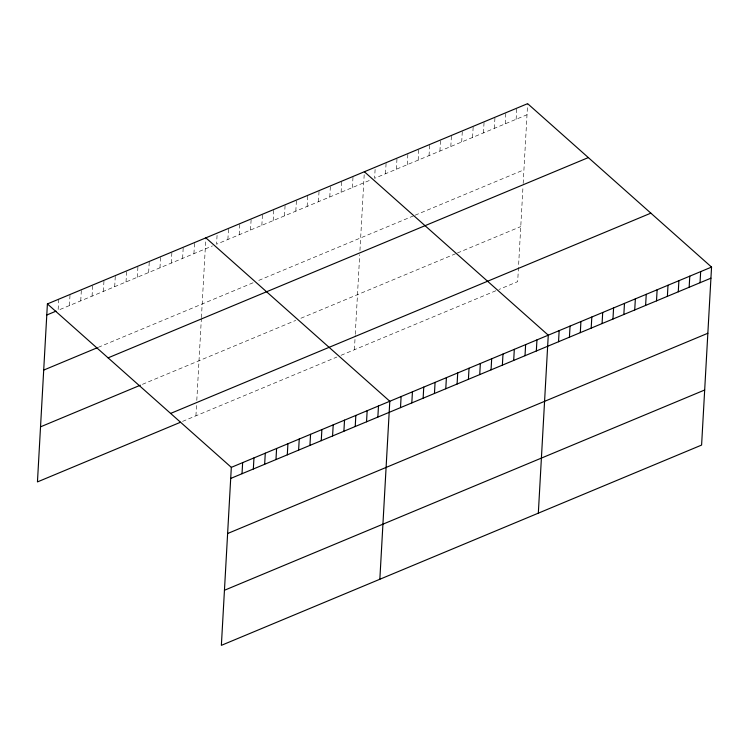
<?xml version="1.0" encoding="UTF-8"?>
<svg xmlns="http://www.w3.org/2000/svg" width="749" height="749" viewBox="0 0 749 749"><rect width="100%" height="100%" fill="white"/><g stroke="black" fill="none" stroke-linecap="round" stroke-linejoin="round"><path stroke-width="0.56" stroke-dasharray="3.75 2.81" d="M58.722 299.197L58.104 310.292L212.463 245.925M69.423 305.573L70.041 294.479M80.742 300.855L81.36 289.76M92.061 296.136L92.679 285.041M103.381 291.408L103.999 280.323M114.7 286.689L115.318 275.595M126.019 281.97L126.637 270.876M137.339 277.252L137.956 266.157M148.658 272.524L149.276 261.438M159.977 267.805L160.595 256.72M171.296 263.086L171.914 251.992M182.616 258.368L183.233 247.273M193.935 253.649L194.553 242.554M195.929 415.826L196.538 404.806M196.79 400.406L201.359 318.718M201.415 317.66L205.872 237.836M217.07 235.336L216.573 244.202L370.661 179.947M227.893 239.483L228.52 228.389M239.212 234.765L239.839 223.67M250.531 230.046L251.158 218.951M261.85 225.318L262.478 214.233M273.179 220.599L273.797 209.514M284.498 215.881L285.116 204.786M295.818 211.162L296.435 200.067M307.137 206.443L307.755 195.349M318.456 201.715L319.074 190.63M329.775 196.996L330.393 185.911M341.095 192.278L341.713 181.183M352.414 187.559L353.032 176.464M354.399 349.736L355.204 335.421M355.26 334.316L359.717 254.726M359.951 250.522L364.351 171.746M375.109 169.424L374.612 178.299L527.006 114.747M385.501 173.759L386.119 162.664M396.39 169.218L397.007 158.123M407.269 164.677L407.896 153.592M418.157 160.136L418.775 149.051M429.046 155.605L429.664 144.51M439.925 151.064L440.552 139.969M450.814 146.523L451.432 135.429M461.702 141.982L462.32 130.888M472.582 137.442L473.199 126.347M483.47 132.901L484.088 121.815M494.349 128.36L494.977 117.275M505.238 123.828L505.856 112.734M516.127 119.288L516.744 108.193M522.877 188.739L517.681 281.643L498.881 289.488M523.167 183.486L527.633 103.652M98.241 347.349L253.63 282.542M258.779 280.398L414.085 215.628M415.077 215.216L523.926 169.826M142.404 384.349L295.733 320.413M300.883 318.259L455.448 253.808M457.424 252.984L520.761 226.573M182.55 421.406L336.91 357.03M341.02 355.316L495.904 290.724"/><path stroke-width="1.12" d="M47.402 303.925L231.319 467.357L221.367 645.348L701.598 445.075L711.55 267.084L527.633 103.652L47.402 303.925L37.45 481.916L180.49 422.258M242.021 473.724L242.639 462.629M253.34 469.005L253.958 457.911M264.659 464.286L265.277 453.192M275.978 459.568L276.596 448.473M287.298 454.84L287.916 443.754M298.617 450.121L299.244 439.026M309.936 445.402L310.563 434.308M321.255 440.684L321.883 429.589M332.575 435.965L333.202 424.87M343.894 431.237L344.521 420.152M355.223 426.518L355.841 415.423M366.542 421.799L367.16 410.705M377.861 417.081L378.479 405.986M379.846 579.258L389.798 401.267L205.872 237.836M400.5 407.634L401.118 396.549M411.819 402.915L412.437 391.821M423.138 398.196L423.756 387.102M434.457 393.478L435.075 382.383M445.777 388.75L446.395 377.665M457.096 384.031L457.714 372.946M468.415 379.312L469.033 368.218M479.734 374.594L480.352 363.499M491.054 369.875L491.672 358.78M502.373 365.147L502.991 354.062M513.692 360.428L514.31 349.343M525.012 355.709L525.629 344.615M536.331 350.991L536.949 339.896M538.325 513.168L548.268 335.178L364.351 171.746M558.539 341.731L559.157 330.637M569.427 337.19L570.045 326.096M580.306 332.65L580.924 321.555M591.195 328.109L591.813 317.024M602.074 323.568L602.702 312.483M612.963 319.037L613.581 307.942M623.851 314.496L624.469 303.401M634.731 309.955L635.358 298.86M645.619 305.414L646.237 294.32M656.508 300.873L657.126 289.779M667.387 296.332L668.005 285.247M678.276 291.792L678.894 280.706M689.155 287.26L689.782 276.166M700.043 282.719L700.661 271.625M46.784 315.011L56.044 311.153M43.704 370.09L97.211 347.779M108.099 357.853L588.321 157.59M40.53 426.836L140.344 385.211M170.632 413.42L650.853 213.156M231.319 467.357L711.55 267.084M230.701 478.442L710.932 278.179M227.621 533.522L707.852 333.258M224.447 590.268L704.678 390.004"/></g></svg>
